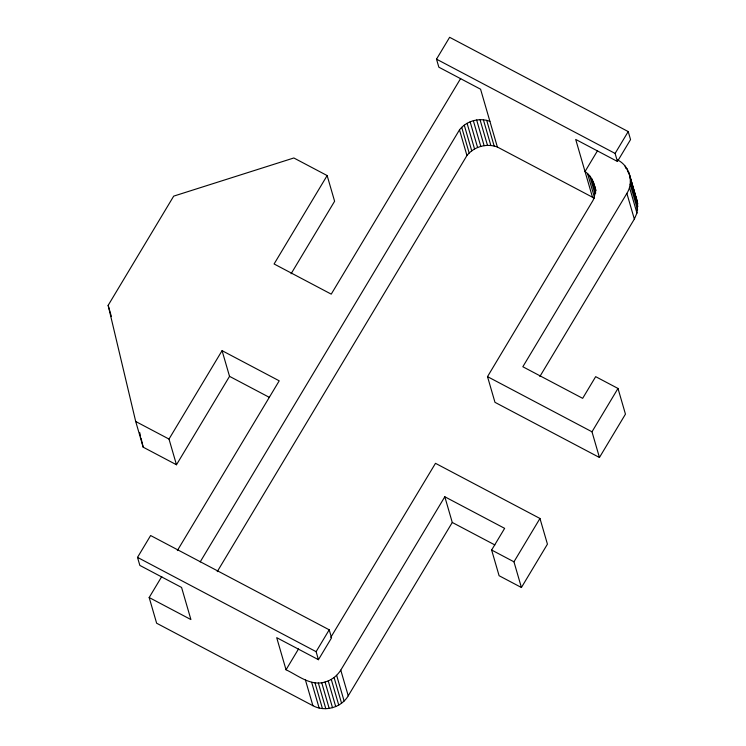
<?xml version="1.0" encoding="UTF-8"?>
<svg xmlns="http://www.w3.org/2000/svg" width="746" height="746" viewBox="0 0 746 746"><rect width="100%" height="100%" fill="white"/><g stroke="black" fill="none" stroke-linecap="round" stroke-linejoin="round"><path stroke-width="1.12" d="M597.546 150.683L585.032 171.543C594.077 177.716 597.593 190.379 593.051 200.348L487.511 376.637L494.971 402.327L599.448 457.485L625.456 414.142L617.996 388.452L595.672 376.665L582.663 398.336L522.834 366.752L626.873 193.391C634.1 182.117 629.577 165.836 617.557 159.933M539.871 376.497L634.342 219.082L636.944 213.067L637.643 203.453L629.531 174.611M176.476 464.758L169.006 439.068L222.066 350.657L229.535 376.348L176.476 464.758L143.176 447.18L135.707 421.49L108.151 305.356L173.697 196.133L293.849 157.975L327.149 175.562L334.609 201.252L291.089 273.763M327.149 175.562L274.09 263.972L331.243 294.138L460.683 78.442M161.761 576.555L149.172 597.527L190.911 619.562L181.576 587.447L139.847 565.412L137.516 557.383L150.627 535.535L329.219 629.81L331.55 637.839L318.439 659.697L276.701 637.662L286.035 669.777C298.055 675.438 310.774 686.432 325.042 682.012C331.588 680.221 337.136 675.829 340.773 670.132L444.812 496.771L504.641 528.355L491.633 550.026L499.093 575.716L521.417 587.503L547.433 544.16L539.964 518.47L435.487 463.322L330.758 637.42M592.492 197.233L497.368 147.018L480.573 89.212L438.844 67.187L436.503 59.158L449.624 37.3L628.216 131.576L630.547 139.605L617.436 161.462L575.698 139.427L592.492 197.233L594.18 198.613M177.343 550.595L279.218 380.824L222.066 350.657M200.189 561.915L459.489 129.841C466.483 120.927 479.296 117.327 489.908 121.328M217.235 571.641L466.949 155.522C473.943 146.617 486.765 143.018 497.368 147.018M286.035 669.777L298.549 648.908M318.439 659.697L316.108 651.668L329.219 629.81M617.436 161.462L615.105 153.434L628.216 131.576M149.172 597.527L156.632 623.218L312.91 705.707C324.986 712.206 341.276 707.637 348.233 695.822L452.272 522.461L444.812 496.771M521.417 587.503L513.957 561.813L539.964 518.47M599.448 457.485L591.988 431.794L617.996 388.452M436.503 59.158L615.105 153.434M487.511 376.637L591.988 431.794M229.535 376.348L269.334 397.357M452.272 522.461L494.859 544.944M491.633 550.026L513.957 561.813M135.707 421.49L169.006 439.068M137.516 557.383L316.108 651.668M636.991 200.301L628.458 171.589M630.174 177.762L637.643 203.453M626.976 168.727L627.945 172.084M630.389 180.98L637.849 206.661M625.111 166.097L625.754 168.326M630.156 184.197L637.616 209.887M629.484 187.377L636.944 213.067M626.873 193.391L634.342 219.082M594.198 184.504L595.821 190.081M593.126 181.474L595.728 190.407M595.177 188.766L595.821 190.995M591.643 178.611L595.541 192.02M595.056 190.864L595.709 193.093M589.778 175.981L594.972 193.848M587.559 173.613L594.375 197.065M486.709 120.367L494.169 146.057M483.399 119.817L490.859 145.507M480.023 119.686L487.492 145.377M476.647 119.985L484.117 145.675M473.337 120.693L480.797 146.384M470.129 121.812L477.589 147.494M467.089 123.304L474.559 148.995M464.273 125.169L471.742 150.86M461.727 127.361L469.187 153.051M459.489 129.841L466.949 155.522M340.773 670.132L348.233 695.822M336.642 675.344L344.111 701.035M334.096 677.536L341.556 703.217M331.28 679.392L338.74 705.082M328.24 680.893L335.709 706.583M325.042 682.012L332.502 707.693M321.722 682.721L329.182 708.411M318.346 683.01L325.806 708.7M314.98 682.879L322.44 708.569M311.66 682.329L319.129 708.019M305.44 680.026L312.91 705.707M108.151 305.356L111.396 316.528M139.698 432.521L140.5 435.906M141.031 438.154L143.176 447.18"/></g></svg>
